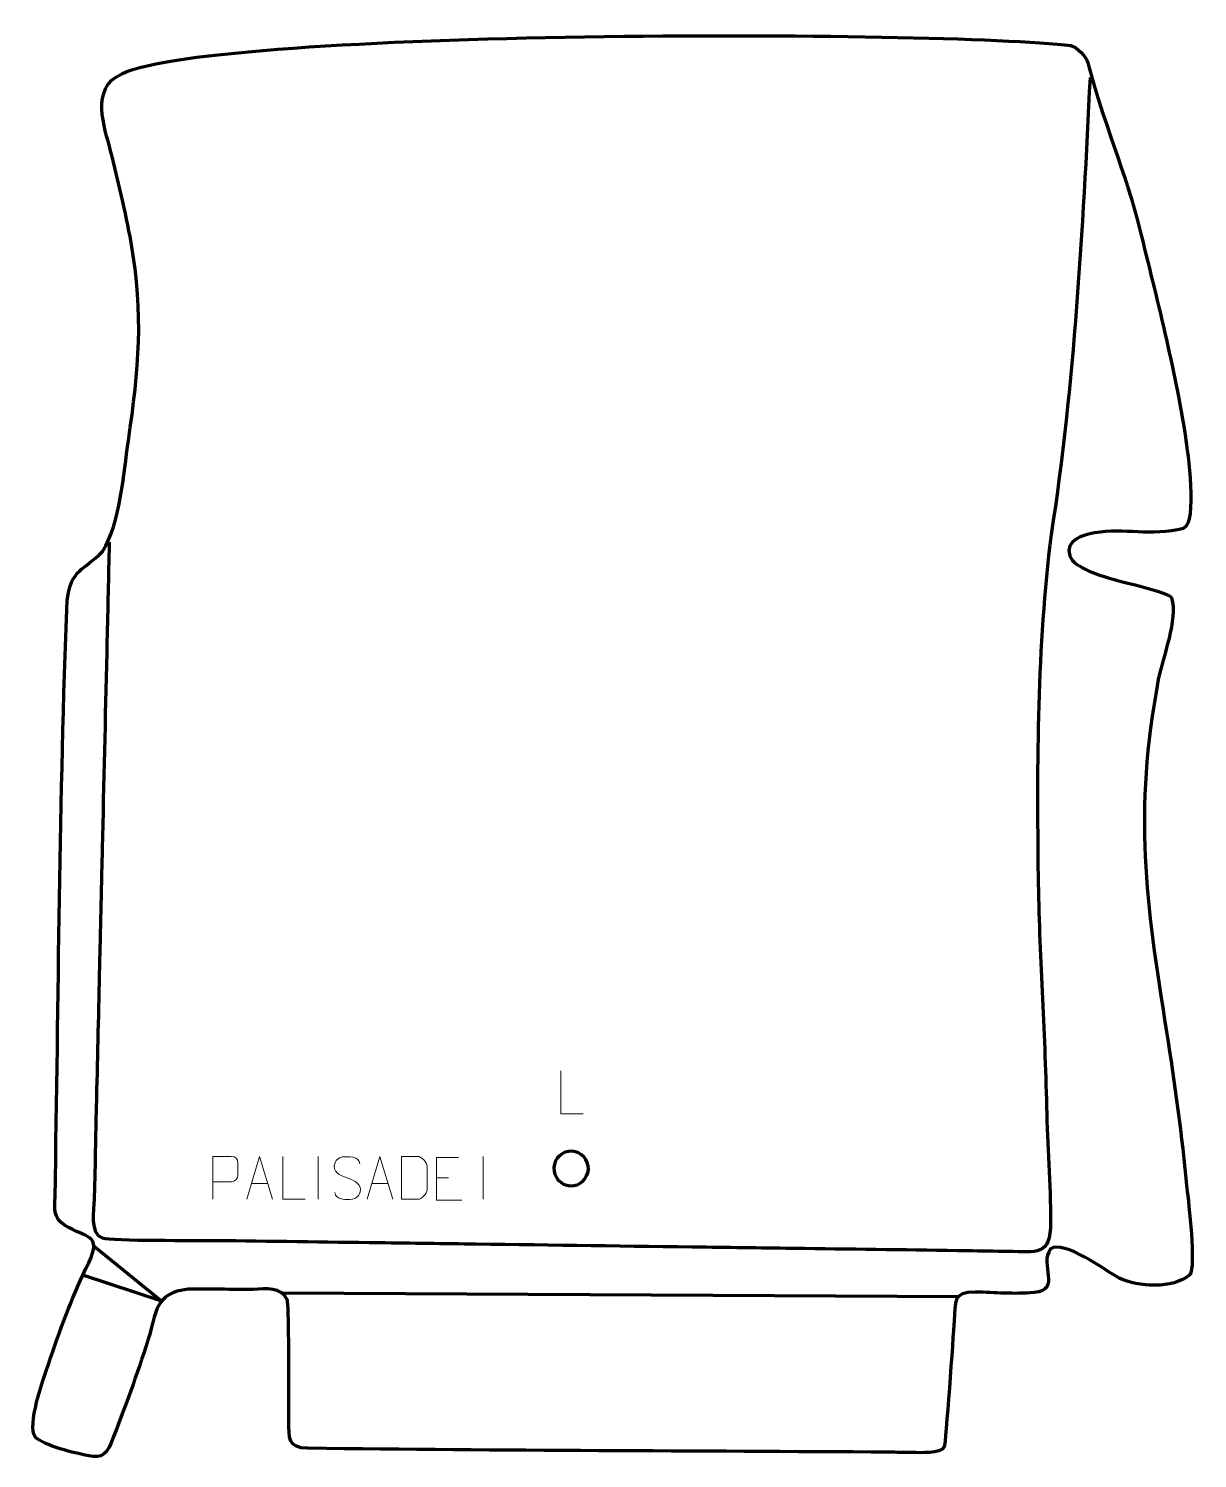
# Model space of a CAD drawing. Header units: millimetres. Extents: x 1320 to 2001, y 138 to 971.
import ezdxf

# ---------------------------------------------------------------- set-up
doc = ezdxf.new("R2010")
doc.units = ezdxf.units.MM
doc.header["$MEASUREMENT"] = 0
doc.layers.add('layer 2', color=7, linetype='Continuous')
doc.layers.add('layer 3', color=7, linetype='Continuous')

msp = doc.modelspace()

# ---------------------------------------------------------------- linework, layer by layer
at = {"layer": 'layer 2', "color": 142, "lineweight": 158}
for points, knots in [([(1938.3917, 942.0985), (1934.0771, 852.8371), (1929.3416, 764.5149), (1915.7821, 676.0459), (1915.7821, 676.0459), (1907.4429, 611.0129), (1907.381, 542.6786), (1908.1712, 477.1237), (1908.1712, 477.1237), (1908.7933, 432.4516), (1912.1809, 387.8639), (1913.0596, 343.1041), (1913.0596, 343.1041), (1913.5928, 320.7974), (1915.4442, 298.2735), (1915.4406, 276.0172), (1915.4406, 276.0172), (1915.4372, 255.8127), (1907.1864, 258.6393), (1890.8076, 258.8592), (1890.8076, 258.8592), (1882.8597, 258.9234), (1874.914, 259.1308), (1866.9673, 259.2756), (1866.9673, 259.2756), (1835.4084, 259.6998), (1803.8495, 260.1238), (1772.2905, 260.5478), (1772.2905, 260.5478), (1753.1639, 260.8048), (1734.0372, 261.0619), (1714.9106, 261.3188), (1714.9106, 261.3188), (1670.2819, 261.9185), (1625.6531, 262.5182), (1581.0243, 263.1178), (1581.0243, 263.1178), (1562.2164, 263.3705), (1543.4086, 263.6232), (1524.6008, 263.876), (1524.6008, 263.876), (1492.7231, 264.3043), (1460.8454, 264.7326), (1428.9676, 265.161), (1428.9676, 265.161), (1419.0507, 265.2539), (1369.032, 264.7268), (1363.4089, 266.6336), (1363.4089, 266.6336), (1356.3447, 269.0291), (1358.4463, 283.2501), (1358.7359, 289.2229), (1358.7359, 289.2229), (1359.3385, 301.6511), (1359.3696, 314.7726), (1359.6516, 327.2802), (1359.6516, 327.2802), (1359.8461, 335.9078), (1360.0406, 344.5356), (1360.2392, 353.1632), (1360.2392, 353.1632), (1360.8279, 378.6672), (1361.4164, 404.171), (1362.005, 429.6749), (1362.005, 429.6749), (1362.1449, 435.732), (1362.2846, 441.7892), (1362.4245, 447.8463), (1362.4245, 447.8463), (1362.5495, 453.2659), (1362.6746, 458.6855), (1362.7997, 464.105), (1362.7997, 464.105), (1363.0793, 476.2194), (1363.3589, 488.3337), (1363.6385, 500.448), (1363.6385, 500.448), (1364.514, 538.385), (1365.3896, 576.3221), (1366.2652, 614.259), (1366.2652, 614.259), (1366.6992, 633.0681), (1367.1333, 651.8772), (1367.5674, 670.6863), (1367.5674, 670.6863), (1367.5674, 670.6863), (1367.5895, 671.6427), (1367.5895, 671.6427)], [0, 0, 0, 0, 0.04347826, 0.04347826, 0.04347826, 0.04347826, 0.08695652, 0.08695652, 0.08695652, 0.08695652, 0.13043478, 0.13043478, 0.13043478, 0.13043478, 0.17391304, 0.17391304, 0.17391304, 0.17391304, 0.2173913, 0.2173913, 0.2173913, 0.2173913, 0.26086957, 0.26086957, 0.26086957, 0.26086957, 0.30434783, 0.30434783, 0.30434783, 0.30434783, 0.34782609, 0.34782609, 0.34782609, 0.34782609, 0.39130435, 0.39130435, 0.39130435, 0.39130435, 0.43478261, 0.43478261, 0.43478261, 0.43478261, 0.47826087, 0.47826087, 0.47826087, 0.47826087, 0.52173913, 0.52173913, 0.52173913, 0.52173913, 0.56521739, 0.56521739, 0.56521739, 0.56521739, 0.60869565, 0.60869565, 0.60869565, 0.60869565, 0.65217391, 0.65217391, 0.65217391, 0.65217391, 0.69565217, 0.69565217, 0.69565217, 0.69565217, 0.73913043, 0.73913043, 0.73913043, 0.73913043, 0.7826087, 0.7826087, 0.7826087, 0.7826087, 0.82608696, 0.82608696, 0.82608696, 0.82608696, 0.86956522, 0.86956522, 0.86956522, 0.86956522, 0.91304348, 0.91304348, 0.91304348, 0.91304348, 1, 1, 1, 1]), ([(1358.7217, 261.8651), (1358.7217, 261.8651), (1397.9376, 229.9122), (1397.9376, 229.9122), (1397.9376, 229.9122), (1397.9376, 229.9122), (1352.0088, 245.1124), (1352.0088, 245.1124)], [0, 0, 0, 0, 0.33333333, 0.33333333, 0.33333333, 0.33333333, 1, 1, 1, 1])]:
    msp.add_open_spline(points, degree=3, knots=knots, dxfattribs=at)
at = {"layer": 'layer 2', "color": 142, "lineweight": 200}
msp.add_open_spline([(1635.787, 297.1601), (1630.2479, 297.4395), (1625.9841, 302.1562), (1626.2634, 307.6952), (1626.2634, 307.6952), (1626.5427, 313.2342), (1631.2595, 317.4981), (1636.7985, 317.2188), (1636.7985, 317.2188), (1642.3375, 316.9394), (1646.6014, 312.2227), (1646.3221, 306.6837), (1646.3221, 306.6837), (1646.0427, 301.1447), (1641.326, 296.8808), (1635.787, 297.1601)], degree=3, knots=[0, 0, 0, 0, 0.2, 0.2, 0.2, 0.2, 0.4, 0.4, 0.4, 0.4, 0.6, 0.6, 0.6, 0.6, 1, 1, 1, 1], dxfattribs=at)
at = {"layer": 'layer 2', "color": 142, "lineweight": 158}
msp.add_open_spline([(1468.3379, 234.7887), (1468.3379, 234.7887), (1861.7654, 232.6425), (1861.7654, 232.6425)], degree=3, dxfattribs=at)
at = {"layer": 'layer 3', "color": 242, "lineweight": 158}
msp.add_open_spline([(1368.1782, 899.4509), (1372.6156, 881.8722), (1376.8187, 864.2562), (1380.1011, 846.0286), (1380.1011, 846.0286), (1387.5862, 803.7029), (1384.6221, 772.7449), (1378.5644, 730.7653), (1378.5644, 730.7653), (1375.7417, 711.5082), (1373.7336, 682.5667), (1363.5353, 666.2634), (1363.5353, 666.2634), (1352.1632, 654.5995), (1345.6663, 656.8702), (1342.9106, 637.8782), (1342.9106, 637.8782), (1338.3016, 523.3691), (1337.9247, 405.52), (1335.8424, 290.5387), (1335.8424, 290.5387), (1335.7077, 283.092), (1334.5877, 278.5907), (1341.3381, 274.2633), (1341.3381, 274.2633), (1353.525, 266.4506), (1363.4962, 269.4332), (1355.4754, 252.3516), (1355.4754, 252.3516), (1346.5708, 234.2905), (1339.7186, 216.0795), (1333.235, 197.0471), (1333.235, 197.0471), (1329.9334, 187.157), (1320.4266, 161.5931), (1323.5518, 152.4924), (1323.5518, 152.4924), (1325.5898, 146.5576), (1346.2993, 141.9897), (1352.3121, 140.5487), (1352.3121, 140.5487), (1361.2587, 138.6941), (1364.8789, 138.4719), (1368.4598, 147.5404), (1368.4598, 147.5404), (1376.2124, 167.1741), (1383.5555, 187.1128), (1389.8919, 207.2497), (1389.8919, 207.2497), (1394.8382, 223.1402), (1393.7459, 234.8408), (1413.3909, 236.9394), (1413.3909, 236.9394), (1425.9178, 237.1064), (1438.5143, 236.7094), (1451.0729, 236.8337), (1451.0729, 236.8337), (1458.8932, 236.9272), (1467.1532, 238.8358), (1471.0768, 230.5285), (1471.0768, 230.5285), (1472.1355, 227.9517), (1471.8447, 186.3422), (1471.8846, 179.6526), (1471.8846, 179.6526), (1471.927, 173.1559), (1471.8374, 166.6653), (1471.9552, 160.1681), (1471.9552, 160.1681), (1472.137, 150.1377), (1471.1936, 144.564), (1483.0783, 144.4004), (1483.0783, 144.4004), (1595.6965, 142.8504), (1708.8106, 142.8517), (1821.4616, 142.0659), (1821.4616, 142.0659), (1825.971, 142.0147), (1830.4803, 141.8894), (1834.9889, 141.8635), (1834.9889, 141.8635), (1839.2026, 141.8392), (1851.3505, 141.0967), (1853.4901, 145.1267), (1853.4901, 145.1267), (1854.4159, 146.8703), (1858.6982, 210.1601), (1859.294, 218.4326), (1859.294, 218.4326), (1860.0941, 229.5189), (1858.2533, 235.3742), (1871.4539, 235.2246), (1871.4539, 235.2246), (1883.5074, 235.088), (1893.6177, 233.8686), (1905.9291, 235.0021), (1905.9291, 235.0021), (1921.9257, 236.7573), (1908.5566, 251.0635), (1915.389, 260.3353), (1915.389, 260.3353), (1922.8205, 266.1818), (1948.0174, 247.3507), (1955.4169, 243.3775), (1955.4169, 243.3775), (1966.6387, 238.0181), (1986.3639, 236.9869), (1996.4156, 245.2679), (1996.4156, 245.2679), (2000.3262, 250.3215), (1995.6793, 287.3455), (1994.858, 295.6414), (1994.858, 295.6414), (1991.8103, 326.424), (1987.775, 356.1492), (1982.9332, 386.6892), (1982.9332, 386.6892), (1970.6829, 463.8058), (1963.6217, 513.1101), (1978.129, 591.6999), (1978.129, 591.6999), (1980.9203, 605.1125), (1989.4655, 626.5378), (1985.9105, 639.3288), (1985.9105, 639.3288), (1983.7006, 642.4822), (1957.7166, 648.4657), (1952.3884, 649.864), (1952.3884, 649.864), (1946.022, 651.5922), (1928.6902, 656.8087), (1926.5636, 663.7903), (1926.5636, 663.7903), (1923.8766, 672.6111), (1934.2616, 676.0122), (1940.9132, 677.087), (1940.9132, 677.087), (1958.7306, 679.9662), (1973.3979, 674.9017), (1992.8782, 679.6637), (1992.8782, 679.6637), (2000.925, 683.1948), (1995.1838, 724.531), (1993.9934, 732.8478), (1993.9934, 732.8478), (1987.714, 772.9466), (1977.1576, 813.9171), (1967.4544, 853.3787), (1967.4544, 853.3787), (1959.2455, 886.7865), (1945.3531, 918.077), (1937.0152, 951.1073), (1937.0152, 951.1073), (1936.392, 953.5765), (1930.7919, 960.1686), (1927.2602, 960.5988), (1927.2602, 960.5988), (1851.7682, 969.7951), (1431.9021, 970.5145), (1374.7576, 944.2725), (1374.7576, 944.2725), (1355.8835, 935.6052), (1364.7144, 913.1721), (1368.1782, 899.4509)], degree=3, knots=[0, 0, 0, 0, 0.02380952, 0.02380952, 0.02380952, 0.02380952, 0.04761905, 0.04761905, 0.04761905, 0.04761905, 0.07142857, 0.07142857, 0.07142857, 0.07142857, 0.0952381, 0.0952381, 0.0952381, 0.0952381, 0.11904762, 0.11904762, 0.11904762, 0.11904762, 0.14285714, 0.14285714, 0.14285714, 0.14285714, 0.16666667, 0.16666667, 0.16666667, 0.16666667, 0.19047619, 0.19047619, 0.19047619, 0.19047619, 0.21428571, 0.21428571, 0.21428571, 0.21428571, 0.23809524, 0.23809524, 0.23809524, 0.23809524, 0.26190476, 0.26190476, 0.26190476, 0.26190476, 0.28571429, 0.28571429, 0.28571429, 0.28571429, 0.30952381, 0.30952381, 0.30952381, 0.30952381, 0.33333333, 0.33333333, 0.33333333, 0.33333333, 0.35714286, 0.35714286, 0.35714286, 0.35714286, 0.38095238, 0.38095238, 0.38095238, 0.38095238, 0.4047619, 0.4047619, 0.4047619, 0.4047619, 0.42857143, 0.42857143, 0.42857143, 0.42857143, 0.45238095, 0.45238095, 0.45238095, 0.45238095, 0.47619048, 0.47619048, 0.47619048, 0.47619048, 0.5, 0.5, 0.5, 0.5, 0.52380952, 0.52380952, 0.52380952, 0.52380952, 0.54761905, 0.54761905, 0.54761905, 0.54761905, 0.57142857, 0.57142857, 0.57142857, 0.57142857, 0.5952381, 0.5952381, 0.5952381, 0.5952381, 0.61904762, 0.61904762, 0.61904762, 0.61904762, 0.64285714, 0.64285714, 0.64285714, 0.64285714, 0.66666667, 0.66666667, 0.66666667, 0.66666667, 0.69047619, 0.69047619, 0.69047619, 0.69047619, 0.71428571, 0.71428571, 0.71428571, 0.71428571, 0.73809524, 0.73809524, 0.73809524, 0.73809524, 0.76190476, 0.76190476, 0.76190476, 0.76190476, 0.78571429, 0.78571429, 0.78571429, 0.78571429, 0.80952381, 0.80952381, 0.80952381, 0.80952381, 0.83333333, 0.83333333, 0.83333333, 0.83333333, 0.85714286, 0.85714286, 0.85714286, 0.85714286, 0.88095238, 0.88095238, 0.88095238, 0.88095238, 0.9047619, 0.9047619, 0.9047619, 0.9047619, 0.92857143, 0.92857143, 0.92857143, 0.92857143, 0.95238095, 0.95238095, 0.95238095, 0.95238095, 1, 1, 1, 1], dxfattribs=at)
at = {"layer": 'layer 3', "color": 250, "lineweight": 9}
for points, knots in [([(1643.2122, 338.9591), (1643.2122, 338.9591), (1630.2631, 338.9591), (1630.2631, 338.9591), (1630.2631, 338.9591), (1630.2631, 338.9591), (1630.2631, 363.9127), (1630.2631, 363.9127)], [0, 0, 0, 0, 0.33333333, 0.33333333, 0.33333333, 0.33333333, 1, 1, 1, 1]), ([(1427.6586, 289.2833), (1427.6586, 289.2833), (1427.6586, 314.2369), (1427.6586, 314.2369), (1427.6586, 314.2369), (1431.2536, 314.2369), (1434.8489, 314.2369), (1438.4443, 314.2369), (1438.4443, 314.2369), (1440.7695, 314.199), (1442.3269, 312.7089), (1442.3227, 310.3428), (1442.3227, 310.3428), (1442.3223, 308.3071), (1442.3223, 305.2478), (1442.3227, 303.2118), (1442.3227, 303.2118), (1442.3162, 301.3364), (1440.504, 299.3945), (1438.4944, 299.3754), (1438.4944, 299.3754), (1438.4944, 299.3754), (1427.6586, 299.3754), (1427.6586, 299.3754)], [0, 0, 0, 0, 0.14285714, 0.14285714, 0.14285714, 0.14285714, 0.28571429, 0.28571429, 0.28571429, 0.28571429, 0.42857143, 0.42857143, 0.42857143, 0.42857143, 0.57142857, 0.57142857, 0.57142857, 0.57142857, 0.71428571, 0.71428571, 0.71428571, 0.71428571, 1, 1, 1, 1]), ([(1447.5202, 289.2834), (1447.5202, 289.2834), (1454.8912, 314.2369), (1454.8912, 314.2369), (1454.8912, 314.2369), (1454.8912, 314.2369), (1462.4611, 289.2834), (1462.4611, 289.2834)], [0, 0, 0, 0, 0.33333333, 0.33333333, 0.33333333, 0.33333333, 1, 1, 1, 1]), ([(1481.4651, 289.2833), (1481.4651, 289.2833), (1468.516, 289.2833), (1468.516, 289.2833), (1468.516, 289.2833), (1468.516, 289.2833), (1468.516, 314.2369), (1468.516, 314.2369)], [0, 0, 0, 0, 0.33333333, 0.33333333, 0.33333333, 0.33333333, 1, 1, 1, 1]), ([(1505.9905, 301.7601), (1501.7422, 303.2305), (1496.8341, 305.0263), (1498.8392, 310.5466), (1498.8392, 310.5466), (1500.3427, 314.6865), (1505.5563, 314.298), (1509.1599, 313.6969), (1509.1599, 313.6969), (1512.0205, 313.2197), (1512.8852, 312.0065), (1513.1958, 309.9224)], [0, 0, 0, 0, 0.25, 0.25, 0.25, 0.25, 0.5, 0.5, 0.5, 0.5, 1, 1, 1, 1]), ([(1517.5202, 289.2834), (1517.5202, 289.2834), (1524.8912, 314.2369), (1524.8912, 314.2369), (1524.8912, 314.2369), (1524.8912, 314.2369), (1532.4611, 289.2834), (1532.4611, 289.2834)], [0, 0, 0, 0, 0.33333333, 0.33333333, 0.33333333, 0.33333333, 1, 1, 1, 1]), ([(1537.5983, 289.3115), (1539.9301, 289.3119), (1544.8803, 289.2879), (1547.2118, 289.2876), (1547.2118, 289.2876), (1549.1368, 289.1822), (1552.4554, 292.7238), (1552.4442, 294.7411), (1552.4442, 294.7411), (1552.4438, 300.5112), (1552.4438, 302.6809), (1552.4442, 308.4502), (1552.4442, 308.4502), (1552.4399, 310.5883), (1549.0654, 314.2484), (1546.913, 314.2349), (1546.913, 314.2349), (1544.5873, 314.2349), (1539.863, 314.2349), (1537.5369, 314.2349), (1537.5369, 314.2349), (1537.5373, 308.488), (1537.5986, 295.0588), (1537.5983, 289.3115)], [0, 0, 0, 0, 0.14285714, 0.14285714, 0.14285714, 0.14285714, 0.28571429, 0.28571429, 0.28571429, 0.28571429, 0.42857143, 0.42857143, 0.42857143, 0.42857143, 0.57142857, 0.57142857, 0.57142857, 0.57142857, 0.71428571, 0.71428571, 0.71428571, 0.71428571, 1, 1, 1, 1]), ([(1570.6964, 313.6398), (1570.6964, 313.6398), (1557.8225, 313.6398), (1557.8225, 313.6398), (1557.8225, 313.6398), (1557.8225, 313.6398), (1557.8225, 288.6862), (1557.8225, 288.6862), (1557.8225, 288.6862), (1557.8225, 288.6862), (1572.6883, 288.6862), (1572.6883, 288.6862)], [0, 0, 0, 0, 0.25, 0.25, 0.25, 0.25, 0.5, 0.5, 0.5, 0.5, 1, 1, 1, 1]), ([(1505.9905, 301.76), (1510.0091, 300.1133), (1515.0386, 298.225), (1513.2046, 292.8647), (1513.2046, 292.8647), (1511.7448, 288.5983), (1506.834, 288.855), (1503.1079, 289.4097), (1503.1079, 289.4097), (1500.3579, 289.8195), (1499.137, 291.033), (1498.759, 293.1452)], [0, 0, 0, 0, 0.25, 0.25, 0.25, 0.25, 0.5, 0.5, 0.5, 0.5, 1, 1, 1, 1])]:
    msp.add_open_spline(points, degree=3, knots=knots, dxfattribs=at)
for points in [[(1488.9905, 314.2472), (1488.9905, 314.2472), (1488.9905, 289.2731), (1488.9905, 289.2731)], [(1584.9906, 314.2472), (1584.9906, 314.2472), (1584.9906, 289.2731), (1584.9906, 289.2731)], [(1557.8225, 301.7601), (1557.8225, 301.7601), (1564.9906, 301.7601), (1564.9906, 301.7601)], [(1450.2428, 298.5328), (1450.2428, 298.5328), (1459.7385, 298.5328), (1459.7385, 298.5328)], [(1520.2428, 298.5328), (1520.2428, 298.5328), (1529.7385, 298.5328), (1529.7385, 298.5328)]]:
    msp.add_open_spline(points, degree=3, dxfattribs=at)

doc.saveas('drawing.dxf')
